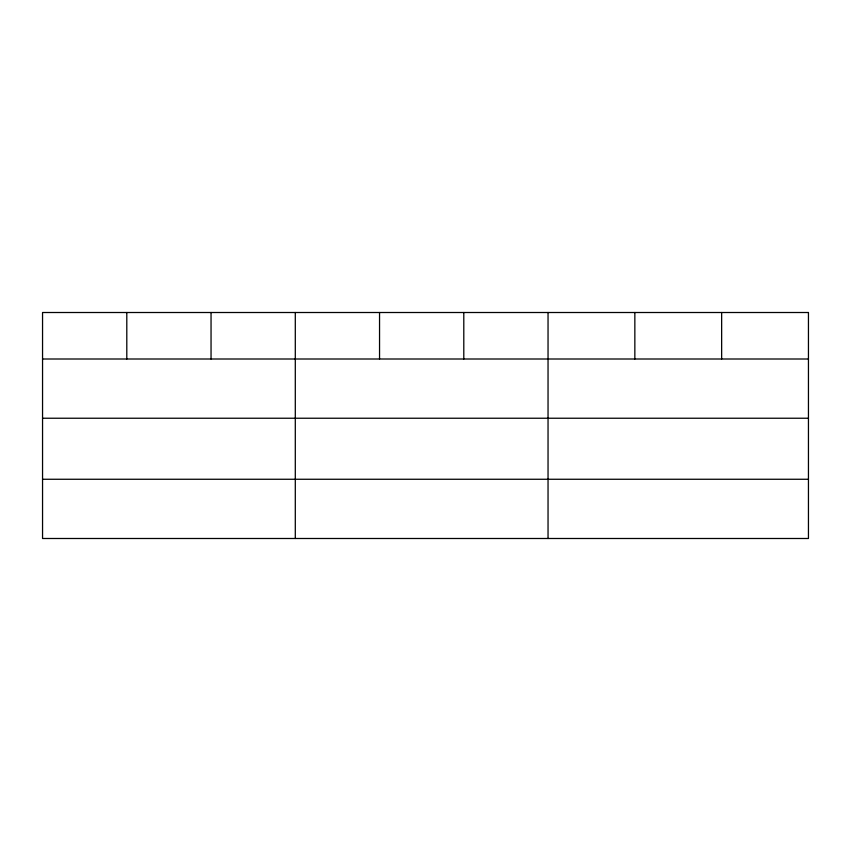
<?xml version="1.0" encoding="UTF-8"?>
<svg xmlns="http://www.w3.org/2000/svg" width="851" height="851" viewBox="0 0 851 851"><rect width="100%" height="100%" fill="white"/><g stroke="black" fill="none" stroke-linecap="round" stroke-linejoin="round"><path stroke-width="1.28" d="M42.55 359.005L808.45 359.005M42.55 418.235L808.45 418.235M42.55 479.262L808.45 479.262M721.648 312.508L721.648 359.005M634.846 312.508L634.846 359.005M548.044 312.508L548.044 538.492M463.795 312.508L463.795 359.005M379.546 312.508L379.546 359.005M295.297 312.508L295.297 538.492M211.048 312.508L211.048 359.005M126.799 312.508L126.799 359.005M808.45 312.508L42.55 312.508L42.55 538.492L808.45 538.492L808.45 312.508"/></g></svg>
